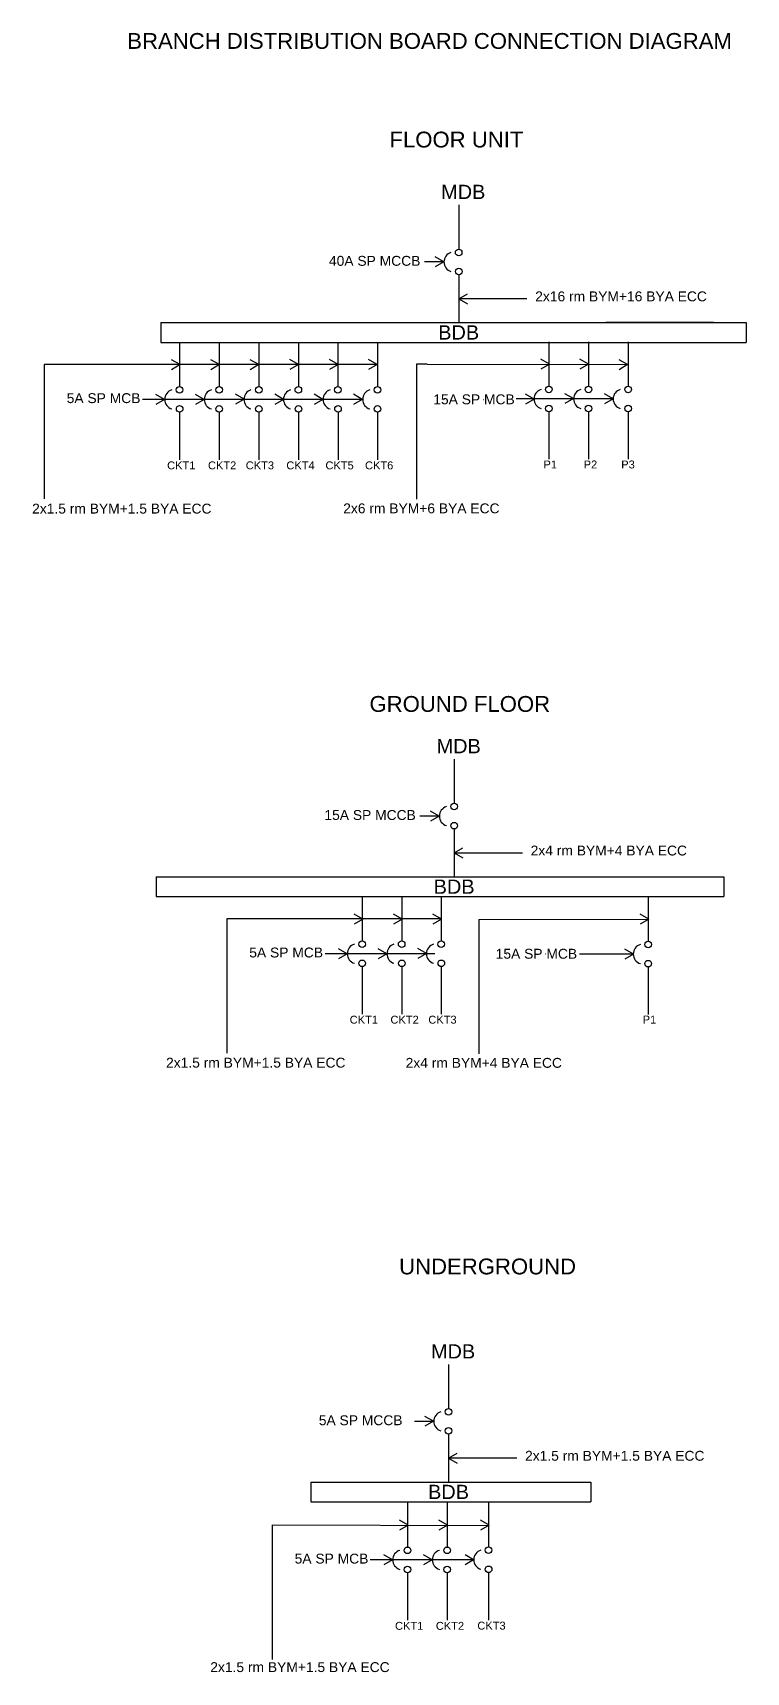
# Model space of a CAD drawing. Header units: inches. Extents: x 2973 to 9757, y 788 to 3278.
# Drawn here: x 4912 to 5993, y 788 to 3276 of the extents above; entities that cross this region are included whole.
import ezdxf

# ---------------------------------------------------------------- set-up
doc = ezdxf.new("R2010")
doc.units = ezdxf.units.IN
doc.header["$MEASUREMENT"] = 0
doc.styles.add('Annotative', font='arial.ttf')

msp = doc.modelspace()

# ---------------------------------------------------------------- linework, layer by layer
for p, q in [((5557.1, 3014.4), (5557.1, 2947.4)), ((5534.6, 2928), (5521.5, 2935.6)), ((5534.7, 2927.9), (5505.3, 2927.9)), ((5534.6, 2928), (5521.5, 2920.5)), ((5557.3, 2908.4), (5557.3, 2836.4)), ((5557.3, 2872.2), (5570.3, 2879.7)), ((5557.3, 2872.4), (5660.5, 2872.4)), ((5557.3, 2872.2), (5570.3, 2864.6)), ((5105.5, 2835.9), (5943.5, 2835.9)), ((5105.5, 2835.9), (5105.5, 2805.9)), ((5943.5, 2835.9), (5780.3, 2835.9)), ((5780.3, 2835.9), (5992.9, 2835.9)), ((5992.9, 2835.9), (5992.9, 2805.9)), ((5105.5, 2805.9), (5942.2, 2805.9)), ((5105.5, 2805.9), (5111.5, 2805.9)), ((5134.1, 2805.9), (5134.1, 2738.9)), ((5194.1, 2805.9), (5194.1, 2738.9)), ((5254.1, 2805.9), (5254.1, 2738.9)), ((5314.1, 2805.9), (5314.1, 2738.9)), ((5374.1, 2805.9), (5374.1, 2738.9)), ((5434.1, 2805.9), (5434.1, 2738.9)), ((5693.8, 2806.6), (5693.8, 2739.6)), ((5753.8, 2806.6), (5753.8, 2739.6)), ((5813.8, 2806.6), (5813.8, 2739.6)), ((5942.2, 2805.9), (5992.9, 2805.9)), ((5434.1, 2772.4), (4929.1, 2772.4)), ((4929.1, 2772.4), (4929.1, 2568.4)), ((5134.9, 2772.1), (5121.9, 2779.6)), ((5134.9, 2772.1), (5121.9, 2764.5)), ((5194.8, 2772.1), (5181.7, 2779.6)), ((5194.8, 2772.1), (5181.7, 2764.5)), ((5254.3, 2772.1), (5241.2, 2779.6)), ((5254.3, 2772.1), (5241.2, 2764.5)), ((5314.1, 2772.5), (5301, 2780.1)), ((5314.1, 2772.5), (5301, 2765)), ((5374.5, 2772.5), (5361.4, 2780.1)), ((5374.5, 2772.5), (5361.4, 2765)), ((5433.6, 2772.1), (5420.6, 2779.7)), ((5433.6, 2772.1), (5420.6, 2764.6)), ((5509.4, 2773.1), (5493, 2773.1)), ((5493, 2773.1), (5493, 2771.8)), ((5493, 2771.8), (5493, 2567.8)), ((5509.4, 2773.1), (5813.2, 2772.1)), ((5694.7, 2772.8), (5681.6, 2780.4)), ((5694.7, 2772.8), (5681.6, 2765.3)), ((5753.8, 2772.8), (5740.7, 2780.4)), ((5753.8, 2772.8), (5740.7, 2765.3)), ((5813.2, 2772.1), (5800.1, 2779.6)), ((5813.2, 2772.1), (5800.1, 2764.5)), ((5411.6, 2719.4), (5078, 2719.4)), ((5111.3, 2719.4), (5098.2, 2727)), ((5111.3, 2719.4), (5098.2, 2711.9)), ((5171.4, 2719.4), (5158.4, 2727)), ((5171.4, 2719.4), (5158.4, 2711.9)), ((5231.9, 2719.8), (5218.8, 2727.4)), ((5231.9, 2719.8), (5218.8, 2712.3)), ((5291.6, 2719.5), (5278.5, 2727.1)), ((5291.6, 2719.5), (5278.5, 2711.9)), ((5351.3, 2719.5), (5338.2, 2727.1)), ((5351.3, 2719.5), (5338.2, 2711.9)), ((5411, 2719.5), (5397.9, 2727.1)), ((5411, 2719.5), (5397.9, 2711.9)), ((5534.9, 2719.2), (5534.3, 2718.8)), ((5594.8, 2718.8), (5594.2, 2718.8)), ((5790.8, 2720.4), (5644.4, 2720.4)), ((5671.5, 2719.8), (5658.4, 2727.3)), ((5671.5, 2719.8), (5658.4, 2712.2)), ((5671.7, 2720), (5671.1, 2720)), ((5731.2, 2720.6), (5718.1, 2728.1)), ((5731.2, 2720.6), (5718.1, 2713)), ((5731.4, 2720.8), (5730.7, 2720.8)), ((5791.2, 2720.2), (5778.1, 2727.7)), ((5791.2, 2720.2), (5778.1, 2712.6)), ((5791.4, 2720.4), (5790.8, 2720.4)), ((5134.2, 2699.9), (5134.2, 2627.9)), ((5194.2, 2699.9), (5194.2, 2627.9)), ((5254.2, 2699.9), (5254.2, 2627.9)), ((5314.2, 2699.9), (5314.2, 2627.9)), ((5374.2, 2699.9), (5374.2, 2627.9)), ((5434.2, 2699.9), (5434.2, 2627.9)), ((5693.9, 2700.6), (5693.9, 2628.6)), ((5753.9, 2700.6), (5753.9, 2628.6)), ((5813.9, 2700.6), (5813.9, 2628.6)), ((5550.2, 2173.7), (5550.2, 2106.7)), ((5527.6, 2087.3), (5514.5, 2094.9)), ((5527.7, 2087.2), (5498.4, 2087.2)), ((5527.6, 2087.3), (5514.5, 2079.7)), ((5550.3, 2067.7), (5550.3, 1995.7)), ((5550.3, 2031.5), (5563.4, 2039)), ((5550.3, 2031.7), (5653.6, 2031.7)), ((5550.3, 2031.5), (5563.4, 2023.9)), ((5098.5, 1995.2), (5936.5, 1995.2)), ((5098.5, 1995.2), (5098.5, 1965.2)), ((5936.5, 1995.2), (5959.2, 1995.2)), ((5959.2, 1995.2), (5959.2, 1965.2)), ((5098.5, 1965.2), (5959.2, 1965.2)), ((5098.5, 1965.2), (5104.5, 1965.2)), ((5410.7, 1964.9), (5410.7, 1897.9)), ((5470.7, 1964.9), (5470.7, 1897.9)), ((5530.7, 1964.9), (5530.7, 1897.9)), ((5844.2, 1964.4), (5844.2, 1897.4)), ((5530.7, 1931.4), (5205.8, 1931.4)), ((5205.8, 1931.4), (5205.8, 1727.4)), ((5411.6, 1931.1), (5398.5, 1938.6)), ((5411.6, 1931.1), (5398.5, 1923.5)), ((5471.4, 1931.1), (5458.4, 1938.6)), ((5471.4, 1931.1), (5458.4, 1923.5)), ((5530.9, 1931.1), (5517.8, 1938.6)), ((5530.9, 1931.1), (5517.8, 1923.5)), ((5587.6, 1930.6), (5845.2, 1930.7)), ((5587.6, 1930.6), (5587.6, 1726.6)), ((5845.2, 1930.7), (5832.1, 1938.3)), ((5845.2, 1930.7), (5832.1, 1923.1)), ((5521.1, 1878.4), (5354.7, 1878.4)), ((5387.9, 1878.4), (5374.8, 1886)), ((5387.9, 1878.4), (5374.8, 1870.9)), ((5448.1, 1878.4), (5435, 1886)), ((5448.1, 1878.4), (5435, 1870.9)), ((5508.5, 1878.8), (5495.4, 1886.4)), ((5508.5, 1878.8), (5495.4, 1871.3)), ((5629.5, 1878), (5628.9, 1877.6)), ((5689.4, 1877.6), (5688.8, 1877.6)), ((5821.5, 1877.9), (5740, 1877.9)), ((5822, 1877.7), (5808.9, 1885.2)), ((5822, 1877.7), (5808.9, 1870.1)), ((5822.2, 1877.9), (5821.5, 1877.9)), ((5410.8, 1858.9), (5410.8, 1786.9)), ((5470.8, 1858.9), (5470.8, 1786.9)), ((5530.8, 1858.9), (5530.8, 1786.9)), ((5844.3, 1858.4), (5844.3, 1786.4)), ((5541.7, 1255.5), (5541.7, 1188.5)), ((5519.2, 1169), (5489.9, 1169)), ((5519.1, 1169.1), (5506, 1176.6)), ((5519.1, 1169.1), (5506, 1161.5)), ((5541.8, 1149.5), (5541.8, 1077.5)), ((5541.8, 1113.2), (5554.9, 1120.8)), ((5541.8, 1113.5), (5645.1, 1113.5)), ((5541.8, 1113.2), (5554.9, 1105.7)), ((5333.2, 1077), (5757.6, 1077)), ((5333.2, 1077), (5333.2, 1047)), ((5757.6, 1077), (5757.6, 1047)), ((5333.2, 1047), (5757.6, 1047)), ((5479.5, 1045.4), (5479.5, 978.4)), ((5539.5, 1045.4), (5539.5, 978.4)), ((5602.4, 1045.6), (5602.4, 978.6)), ((5274.5, 1011.9), (5274.5, 807.9)), ((5274.5, 1011.9), (5602.4, 1011.3)), ((5480.4, 1011.6), (5467.3, 1019.1)), ((5480.4, 1011.6), (5467.3, 1004)), ((5540.2, 1011.6), (5527.1, 1019.1)), ((5540.2, 1011.6), (5527.1, 1004)), ((5603.2, 1011.8), (5590.1, 1019.3)), ((5603.2, 1011.8), (5590.1, 1004.2)), ((5579.9, 959.1), (5423.2, 959.1)), ((5456.7, 958.9), (5443.6, 966.5)), ((5456.7, 958.9), (5443.6, 951.4)), ((5516.9, 958.9), (5503.8, 966.5)), ((5516.9, 958.9), (5503.8, 951.4)), ((5579.8, 959.1), (5566.7, 966.7)), ((5579.8, 959.1), (5566.7, 951.6)), ((5479.6, 939.4), (5479.6, 867.4)), ((5539.6, 939.4), (5539.6, 867.4)), ((5602.5, 939.6), (5602.5, 867.6))]:
    msp.add_line(p, q)
for centre in [(5557.1, 2942.4), (5557.3, 2913.4), (5134.1, 2733.9), (5194.1, 2733.9), (5254.1, 2733.9), (5314.1, 2733.9), (5374.1, 2733.9), (5434.1, 2733.9), (5693.8, 2734.6), (5753.8, 2734.6), (5813.8, 2734.6), (5134.2, 2704.9), (5194.2, 2704.9), (5254.2, 2704.9), (5314.2, 2704.9), (5374.2, 2704.9), (5434.2, 2704.9), (5693.9, 2705.6), (5753.9, 2705.6), (5813.9, 2705.6), (5550.2, 2101.7), (5550.3, 2072.7), (5410.7, 1892.9), (5470.7, 1892.9), (5530.7, 1892.9), (5844.2, 1892.4), (5410.8, 1863.9), (5470.8, 1863.9), (5530.8, 1863.9), (5844.3, 1863.4), (5541.7, 1183.5), (5541.8, 1154.5), (5479.5, 973.4), (5539.5, 973.4), (5602.4, 973.6), (5479.6, 944.4), (5539.6, 944.4), (5602.5, 944.6)]:
    msp.add_circle(centre, 5)
for centre in [(5549.8, 2927.9), (5126.7, 2719.4), (5186.7, 2719.4), (5246.7, 2719.4), (5306.7, 2719.4), (5366.7, 2719.4), (5426.7, 2719.4), (5686.4, 2720.1), (5746.4, 2720.1), (5806.4, 2720.1), (5542.9, 2087.2), (5403.4, 1878.4), (5463.4, 1878.4), (5523.4, 1878.4), (5836.9, 1877.9), (5534.4, 1169), (5472.2, 958.9), (5532.2, 958.9), (5595.1, 959.1)]:
    msp.add_arc(centre, 15.1, 106.823, 253.177)

# ---------------------------------------------------------------- texts
at = {"attachment_point": 1, "style": 'Annotative'}
for s, width, gutter_width, heights, insert, char_height in [('BRANCH DISTRIBUTION BOARD CONNECTION DIAGRAM', 1006.509, 535.7, [39.2], (5054.8, 3275.2), 24), ('FLOOR UNIT', 426.515, 120, [0], (5452.2, 3125.6), 24), ('MDB', 51.09, 75, [11.5], (5530.5, 3045), 21.6), ('BDB', 51.09, 75, [11.5], (5526.1, 2831.8), 21.6), ('GROUND FLOOR', 426.515, 120, [0], (5421.9, 2269.4), 24), ('MDB', 51.09, 75, [11.5], (5523.6, 2204.2), 21.6), ('BDB', 51.09, 75, [11.5], (5519.2, 1991), 21.6), ('UNDERGROUND', 426.515, 120, [0], (5466.8, 1416), 24), ('MDB', 51.09, 75, [11.5], (5515.1, 1286), 21.6), ('BDB', 51.09, 75, [11.5], (5510.7, 1072.8), 21.6)]:
    msp.add_mtext_dynamic_manual_height_columns(s, width=width, gutter_width=gutter_width, heights=heights, dxfattribs=dict(at, insert=insert, char_height=char_height))
at = {"color": 5, "attachment_point": 1, "style": 'Annotative'}
for s, width, insert, char_height in [('40A SP MCCB', 276.439, (5360.5, 2937.1), 15), ('2x16 rm BYM+16 BYA ECC', 293.016, (5673.1, 2883.2), 15), ('5A SP MCB', 276.439, (4963, 2728.8), 15), ('15A SP MCB', 276.439, (5518.6, 2727), 15), ('{\\C256;\\c0;CKT1}', 276.439, (5115.2, 2625.3), 12), ('{\\C256;\\c0;CKT2}', 276.439, (5177.1, 2625.3), 12), ('{\\C256;\\c0;CKT3}', 276.439, (5234.4, 2625.3), 12), ('{\\C256;\\c0;CKT4}', 276.439, (5295.9, 2625.3), 12), ('{\\C256;\\c0;CKT5}', 276.439, (5355.2, 2625.3), 12), ('{\\C256;\\c0;CKT6}', 276.439, (5415.2, 2625.3), 12), ('{\\C256;\\c0;P1}', 276.439, (5685.6, 2626.7), 12), ('{\\C256;\\c0;P2}', 276.439, (5746.6, 2626.7), 12), ('{\\C256;\\c0;P3}', 276.439, (5803.5, 2626.7), 12), ('2x6 rm BYM+6 BYA ECC', 293.016, (5382.1, 2561.6), 15), ('2x1.5 rm BYM+1.5 BYA ECC', 293.016, (4910.6, 2561.2), 15), ('15A SP MCCB', 276.439, (5353.6, 2096.4), 15), ('2x4 rm BYM+4 BYA ECC', 293.016, (5666.2, 2042.5), 15), ('5A SP MCB', 276.439, (5239.7, 1887.8), 15), ('15A SP MCB', 276.439, (5613.2, 1885.9), 15), ('{\\C256;\\c0;CKT1}', 276.439, (5391.9, 1784.4), 12), ('{\\C256;\\c0;CKT2}', 276.439, (5453.7, 1784.4), 12), ('{\\C256;\\c0;CKT3}', 276.439, (5511.1, 1784.4), 12), ('{\\C256;\\c0;P1}', 276.439, (5836, 1784.6), 12), ('2x1.5 rm BYM+1.5 BYA ECC', 293.016, (5113.6, 1720.7), 15), ('2x4 rm BYM+4 BYA ECC', 293.016, (5476.7, 1720.4), 15), ('5A SP MCCB', 276.439, (5345.1, 1178.2), 15), ('2x1.5 rm BYM+1.5 BYA ECC', 293.016, (5657.7, 1124.3), 15), ('5A SP MCB', 276.439, (5308.5, 968.3), 15), ('{\\C256;\\c0;CKT1}', 276.439, (5460.7, 864.8), 12), ('{\\C256;\\c0;CKT2}', 276.439, (5522.5, 864.8), 12), ('{\\C256;\\c0;CKT3}', 276.439, (5585.4, 865.1), 12), ('2x1.5 rm BYM+1.5 BYA ECC', 293.016, (5180.6, 803.7), 15)]:
    msp.add_mtext_dynamic_manual_height_columns(s, width=width, gutter_width=75, heights=[25.8], dxfattribs=dict(at, insert=insert, char_height=char_height))

doc.saveas('drawing.dxf')
